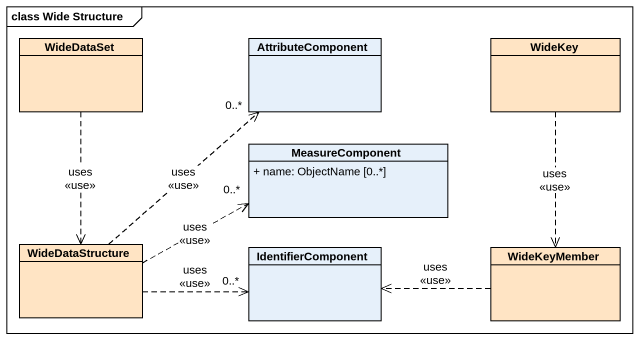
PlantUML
@startuml
mainframe class Wide Structure
hide circle
hide empty members
skinparam classAttributeIconSize 0
class WideDataSet #FFE4C4
class AttributeComponent
class WideKey #FFE4C4
class MeasureComponent {
  + name: ObjectName [0..*]
}
class WideDataStructure #FFE4C4
class IdentifierComponent
class WideKeyMember #FFE4C4
WideDataSet ..> WideDataStructure : uses\n<<use>>
WideKey ..> WideKeyMember : uses\n<<use>>
WideDataStructure .up.> "0..*" AttributeComponent : uses\n<<use>>
WideDataStructure .right.> "0..*" MeasureComponent : uses\n<<use>>
WideDataStructure .right.> "0..*" IdentifierComponent : uses\n<<use>>
WideKeyMember .left.> IdentifierComponent : uses\n<<use>>
@enduml
